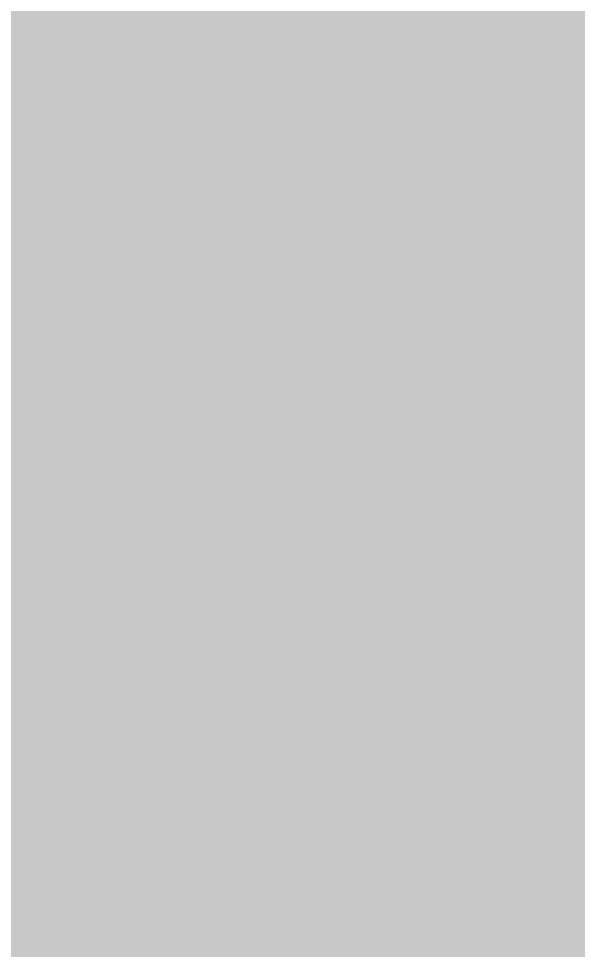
# Model space of a CAD drawing. Header units: inches. Extents: x 1 to 35.5, y 1 to 35.6.
# Drawn here: x 9.5505 to 9.5962, y 9.2989 to 9.3751 of the extents above; entities that cross this region are included whole.
import ezdxf

# ---------------------------------------------------------------- set-up
doc = ezdxf.new("R2010")
doc.units = ezdxf.units.IN
for name, color, linetype in [('Mechanical 2', 216, 'Continuous'), ('Mechanical 4', 56, 'Continuous'), ('Top Overlay', 2, 'Continuous')]:
    doc.layers.add(name, color=color, linetype=linetype)
doc.styles.add('Arial', font='', dxfattribs={"height": 0.2})
doc.styles.get('Arial').set_extended_font_data('Arial')

# ---------------------------------------------------------------- blocks, each defined once
blk = doc.blocks.new('SOIC_8_B_34')
at = {"layer": 'Mechanical 4'}
blk.add_lwpolyline([(-0.525005, -1.524998, 0.25, 0.25, 1), (-1.525003, -1.524998, 0.25, 0.25, 1)], format="xyseb", close=True, dxfattribs=at)

msp = doc.modelspace()

# ---------------------------------------------------------------- linework, layer by layer
at = {"layer": 'Mechanical 2'}
msp.add_lwpolyline([(35.125, 18.125001, 0.25, 0.25, 1), (1.125002, 18.125001, 0.25, 0.25, 1)], format="xyseb", close=True, dxfattribs=at)

# ---------------------------------------------------------------- block references
at = {"rotation": 125}
msp.add_blockref('SOIC_8_B_34', (7.999999, 9.700001), dxfattribs=at)

# ---------------------------------------------------------------- texts
at = {"layer": 'Top Overlay', "style": 'Arial'}
msp.add_text('R12', height=1.0000005, rotation=30, dxfattribs=at).set_placement((7.967739, 9.242328))

doc.saveas('drawing.dxf')
